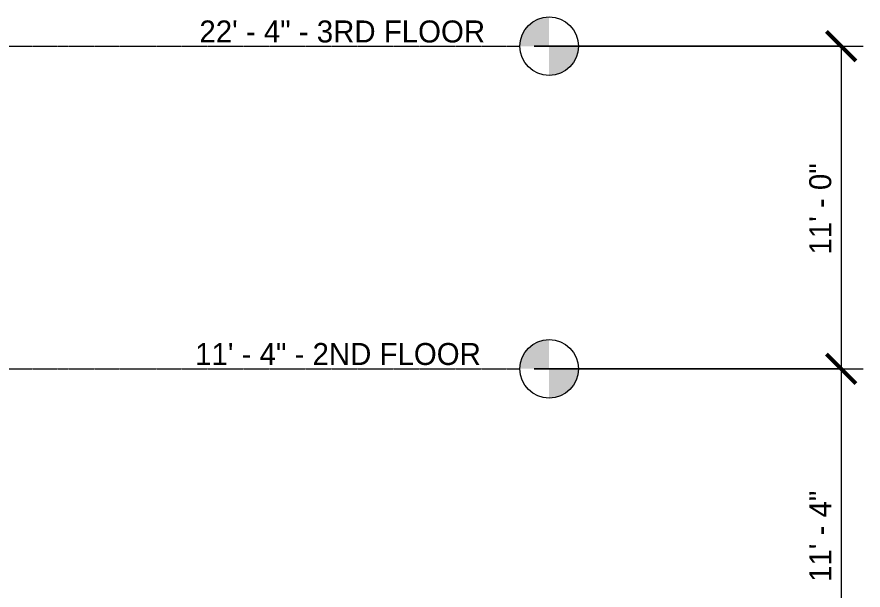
# Model space of a CAD drawing. Header units: inches. Extents: x -4168 to 1483, y -300 to 637.
# Drawn here: x -2035.9 to -1689.6, y 45.4 to 280 of the extents above; entities that cross this region are included whole.
import ezdxf

# ---------------------------------------------------------------- set-up
doc = ezdxf.new("R2010")
doc.units = ezdxf.units.IN
doc.header["$MEASUREMENT"] = 0
doc.linetypes.add('Grid Line 1_2_', pattern=[0.875, 0.5, -0.125, 0.125, -0.125])
for name, color, linetype, lineweight in [('A-ANNO-DIMS', 211, 'Continuous', 9), ('A-ANNO-DIMS-96', 211, 'Continuous', 9), ('A-FLOR-LEVL', 51, 'Continuous', 9), ('A-FLOR-LEVL-1', 51, 'Grid Line 1_2_', 9)]:
    doc.layers.add(name, color=color, linetype=linetype, lineweight=lineweight)
doc.styles.add('Century Gothic', font='ufonts.com_century-gothic.ttf', dxfattribs={"height": 9})
doc.dimstyles.new('OD__1_8__Tol__', dxfattribs={"dimscale": 12, "dimtxt": 9.397514, "dimasz": 1, "dimexe": 0.75, "dimexo": 0.5, "dimgap": 0.125, "dimtad": 1, "dimdec": 3, "dimrnd": 0.125, "dimzin": 3, "dimdsep": 46, "dimlunit": 4, "dimtxsty": 'Century Gothic', "dimblk1": 'OBLIQUE', "dimblk2": 'OBLIQUE', "dimsah": 1, "dimcen": 0.09, "dimdle": 0.75, "dimazin": 0, "dimtfac": 1, "dimtdec": 4, "dimtix": 1, "dimtmove": 0, "dimatfit": 3, "dimfxl": 1, "dimtvp": 1, "dimtfill": 1, "dimfrac": 2, "dimtolj": 1, "dimtzin": 0, "dimarcsym": 2})

# ---------------------------------------------------------------- blocks, each defined once
blk = doc.blocks.new('Level - Level Head - Circle-50818-BUILDING SECTION - NORTH_SOUTH THRU PARKING RAMP - LOOKING WEST')
at = {"layer": 'A-FLOR-LEVL'}
h = blk.add_hatch(color=256, dxfattribs=at)
edge = h.paths.add_edge_path(flags=0)
edge.add_line((-1818.09, 0), (-1830.09, 0))
edge.add_arc((-1818.09, 0), 12, 90, 180, ccw=False)
edge.add_line((-1818.09, 12), (-1818.09, 0))
h = blk.add_hatch(color=256, dxfattribs=at)
edge = h.paths.add_edge_path(flags=0)
edge.add_line((-1818.09, -12), (-1818.09, 0))
edge.add_line((-1818.09, 0), (-1806.09, 0))
edge.add_arc((-1818.09, 0), 12, 270, 360, ccw=False)
blk.add_circle((-1818.09, 0), 12, dxfattribs=at)
blk = doc.blocks.new('DIMBLOCK2-BUILDING SECTION - NORTH_SOUTH THRU PARKING RAMP - LOOKING WEST')
at = {"layer": 'A-ANNO-DIMS-96', "lineweight": 50}
for p, q in [((-1698.61, 268), (-1704.61, 274)), ((-1698.61, 268), (-1692.61, 262)), ((-1698.61, 136), (-1704.61, 142)), ((-1698.61, 136), (-1692.61, 130))]:
    blk.add_line(p, q, dxfattribs=at)
at = {"layer": 'A-ANNO-DIMS-96'}
for p, q in [((-1824.2, 268), (-1689.61, 268)), ((-1698.61, 268), (-1824.2, 268)), ((-1698.61, 268), (-1698.61, 136)), ((-1824.2, 136), (-1689.61, 136)), ((-1698.61, 136), (-1824.2, 136))]:
    blk.add_line(p, q, dxfattribs=at)
at = {"layer": 'A-ANNO-DIMS-96', "color": 0, "insert": (-1711.64, 182.76), "char_height": 9, "width": 46.1821, "attachment_point": 1, "rotation": 90, "line_spacing_factor": 0.984502, "style": 'Century Gothic', "bg_fill": 3, "box_fill_scale": 1.25, "bg_fill_color": 256, "bg_fill_true_color": 13158600, "bg_fill_transparency": 0}
blk.add_mtext('11\' - 0"', dxfattribs=at)
blk = doc.blocks.new('_Oblique')
at = {"color": 0, "linetype": 'ByBlock', "lineweight": -2}
blk.add_line((-0.5, -0.5), (0.5, 0.5), dxfattribs=at)
blk = doc.blocks.new('DIMBLOCK3-BUILDING SECTION - NORTH_SOUTH THRU PARKING RAMP - LOOKING WEST')
at = {"layer": 'A-ANNO-DIMS-96', "lineweight": 50}
for p, q in [((-1698.61, 136), (-1704.61, 142)), ((-1698.61, 136), (-1692.61, 130)), ((-1698.61, 0), (-1704.61, 6)), ((-1698.61, 0), (-1692.61, -6))]:
    blk.add_line(p, q, dxfattribs=at)
at = {"layer": 'A-ANNO-DIMS-96'}
for p, q in [((-1824.2, 136), (-1689.61, 136)), ((-1698.61, 136), (-1824.2, 136)), ((-1698.61, 136), (-1698.61, 0)), ((-1824.2, 0), (-1689.61, 0)), ((-1698.61, 0), (-1824.2, 0))]:
    blk.add_line(p, q, dxfattribs=at)
at = {"layer": 'A-ANNO-DIMS-96', "color": 0, "insert": (-1711.64, 48.76), "char_height": 9, "width": 46.1821, "attachment_point": 1, "rotation": 90, "line_spacing_factor": 0.984502, "style": 'Century Gothic', "bg_fill": 3, "box_fill_scale": 1.25, "bg_fill_color": 256, "bg_fill_true_color": 13158600, "bg_fill_transparency": 0}
blk.add_mtext('11\' - 4"', dxfattribs=at)

msp = doc.modelspace()

# ---------------------------------------------------------------- linework, layer by layer
at = {"layer": 'A-FLOR-LEVL-1'}
for p, q in [((-4167.9645, 268), (-1830.091, 268)), ((-4167.9645, 136), (-1830.091, 136))]:
    msp.add_line(p, q, dxfattribs=at)

# ---------------------------------------------------------------- block references
at = {"layer": 'A-FLOR-LEVL'}
for p in [(0, 268), (0, 136)]:
    msp.add_blockref('Level - Level Head - Circle-50818-BUILDING SECTION - NORTH_SOUTH THRU PARKING RAMP - LOOKING WEST', p, dxfattribs=at)

# ---------------------------------------------------------------- texts
at = {"layer": 'A-FLOR-LEVL', "char_height": 9, "attachment_point": 1, "style": 'Century Gothic'}
for s, insert, width in [('22\' - 4" - 3RD FLOOR', (-1961.2144, 278.5508), 145.137), ('11\' - 4" - 2ND FLOOR', (-1962.953, 146.5508), 147.258)]:
    msp.add_mtext(s, dxfattribs=dict(at, insert=insert, width=width))

# ---------------------------------------------------------------- next in the draw order: dimensions: what is measured, and where the dimension line sits
at = {"layer": 'A-ANNO-DIMS'}
dim = msp.add_linear_dim(base=(-1698.608, 136), p1=(-1830.1984, 268), p2=(-1830.1984, 136), angle=90, dimstyle='OD__1_8__Tol__', override={"dimpost": '<>', "dimfxl": 132}, dxfattribs=at)
dim.commit()
dim.dimension.update_dxf_attribs({"geometry": 'DIMBLOCK2-BUILDING SECTION - NORTH_SOUTH THRU PARKING RAMP - LOOKING WEST', "text_midpoint": (-1704.8344, 202)})

# ---------------------------------------------------------------- next in the draw order: dimensions: what is measured, and where the dimension line sits
dim = msp.add_linear_dim(base=(-1698.608, 0), p1=(-1830.1984, 136), p2=(-1830.1984, 0), angle=90, dimstyle='OD__1_8__Tol__', override={"dimpost": '<>', "dimfxl": 136}, dxfattribs=at)
dim.commit()
dim.dimension.update_dxf_attribs({"geometry": 'DIMBLOCK3-BUILDING SECTION - NORTH_SOUTH THRU PARKING RAMP - LOOKING WEST', "text_midpoint": (-1704.7212, 68)})

doc.saveas('drawing.dxf')
